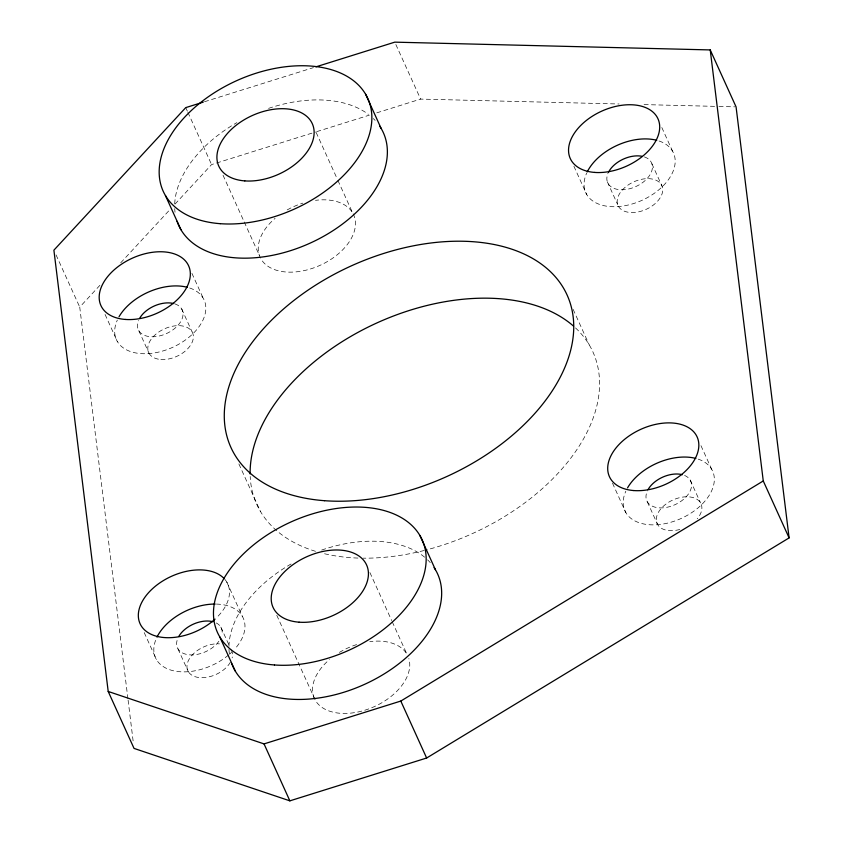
<?xml version="1.0" encoding="UTF-8"?>
<svg xmlns="http://www.w3.org/2000/svg" width="843" height="843" viewBox="0 0 843 843"><rect width="100%" height="100%" fill="white"/><g stroke="black" fill="none" stroke-linecap="round" stroke-linejoin="round"><path stroke-width="0.63" stroke-dasharray="4.21 3.16" d="M127.925 698.794L79.737 307.115L100.222 284.966M120.718 262.816L169.706 209.844M175.059 204.059L211.582 164.575L315.472 132.035M204.522 101.74L313.427 67.63M316.726 131.634L369.297 115.175M376.81 112.825L420.615 99.095L619.089 103.995M644.063 104.606L717.656 106.418M718.974 106.45L734.748 106.84M661.829 127.546L672.514 151.108M651.913 163.805L662.24 186.588A24.068 15.079 -24.4 0 1 632.935 212.541A24.068 15.079 -24.4 0 1 624.695 187.662A24.068 15.079 -24.4 0 1 662.24 186.588M607.339 181.825L617.666 204.607M700.976 445.684L711.661 469.245M573.904 166.25L586.728 194.533M690.217 480.099L700.544 502.881M573.124 309.36L589.278 344.945M647.319 501.817L657.656 524.588M612.513 483.208L625.875 512.67M395.862 44.521L420.615 99.095M316.167 132.499L337.379 179.253M337.917 180.455L352.606 212.826A51.349 32.182 -24.4 0 0 315.493 200.339M223.026 175.218L243.69 220.782M244.238 221.972L259.465 255.545M185.745 107.619L187.357 111.181M187.905 112.372L211.582 164.575M369.919 572.587L391.668 620.543M392.216 621.744L406.906 654.115A51.349 32.182 -24.4 0 0 369.782 641.628M191.93 273.374L203.152 298.116M181.698 308.981L192.035 331.752M238.885 463.945L260.413 511.395M276.778 615.306L315.398 700.428A51.349 32.182 -24.4 0 0 374.123 706.719A51.349 32.182 -24.4 0 0 408.844 658.52M138.81 330.688L149.137 353.47M226.799 582.091L242.289 616.265M105.069 314.439L117.356 341.541M56.059 254.913L79.737 307.115M220.845 627.118L229.549 646.296M177.947 648.825L188.284 671.608M144.216 632.587L156.503 659.679M128.094 700.101L133.394 743.189M644.41 156.924A24.068 15.079 -24.4 0 1 648.752 176.608A24.068 15.079 -24.4 0 1 619.826 189.696A24.068 15.079 -24.4 0 1 607.94 173.437M684.59 475.452A24.068 15.079 -24.4 0 1 687.087 495.758A24.068 15.079 -24.4 0 1 657.719 507.707A24.068 15.079 -24.4 0 1 647.561 490.521M216.261 622.956A24.068 15.079 -24.4 0 1 221.825 635.085M218.885 641.26A24.068 15.079 -24.4 0 1 189.96 654.874A24.068 15.079 -24.4 0 1 177.694 638.657M174.975 303.912A24.068 15.079 -24.4 0 1 179.422 323.564A24.068 15.079 -24.4 0 1 150.539 336.715A24.068 15.079 -24.4 0 1 138.547 320.509M575.537 327.938A184.554 115.639 -24.4 0 1 576.623 449.993A184.554 115.639 -24.4 0 1 425.452 550.163M424.177 550.49A184.554 115.639 -24.4 0 1 363.08 558.171M357.917 558.066A184.554 115.639 -24.4 0 1 322.764 553.324M315.493 551.311A184.554 115.639 -24.4 0 1 250.202 476.495M231.182 649.89A24.068 15.079 -24.4 0 1 232.162 657.867M230.35 662.282A24.068 15.079 -24.4 0 1 200.012 677.635A24.068 15.079 -24.4 0 1 189.117 659.215A24.068 15.079 -24.4 0 1 219.443 643.862M679.806 529.478A24.068 15.079 -24.4 0 1 656.75 516.327A24.068 15.079 -24.4 0 1 688.457 496.822A24.068 15.079 -24.4 0 1 697.245 518.751M659.068 140.992A48.146 30.169 -24.4 0 1 667.688 180.634A48.146 30.169 -24.4 0 1 609.289 206.514A48.146 30.169 -24.4 0 1 586.686 173.068M698.204 459.129A48.146 30.169 -24.4 0 1 706.834 498.771A48.146 30.169 -24.4 0 1 648.436 524.662A48.146 30.169 -24.4 0 1 625.833 491.206M216.409 604.073A48.146 30.169 -24.4 0 1 235.028 648.762M231.509 652.408A48.146 30.169 -24.4 0 1 229.559 654.168M228.548 655.032A48.146 30.169 -24.4 0 1 173.3 670.743A48.146 30.169 -24.4 0 1 156.461 638.214M189.696 288A48.146 30.169 -24.4 0 1 198.326 327.653A48.146 30.169 -24.4 0 1 139.927 353.533A48.146 30.169 -24.4 0 1 117.325 320.077M224.796 579.31A48.146 30.169 -24.4 0 1 216.008 618.235M314.291 698.299A51.349 32.182 -24.4 0 1 329.402 659.616M339.392 652.419A51.349 32.182 -24.4 0 1 357.105 644.431M353.185 213.869A51.349 32.182 -24.4 0 1 322.437 264.207A51.349 32.182 -24.4 0 1 261.098 259.138M260.519 258.095A51.349 32.182 -24.4 0 1 275.113 218.326M287.2 209.907A51.349 32.182 -24.4 0 1 302.806 203.142M229.328 653.525A112.34 70.39 -24.4 0 1 228.959 647.561M228.969 646.328A112.34 70.39 -24.4 0 1 292.321 563.282M321.689 550.058A112.34 70.39 -24.4 0 1 426.684 558.983M427.622 559.868A112.34 70.39 -24.4 0 1 430.278 562.639M175.028 212.236A112.34 70.39 -24.4 0 1 174.722 208.685M174.712 203.816A112.34 70.39 -24.4 0 1 236.872 122.646M268.59 108.368A112.34 70.39 -24.4 0 1 368.38 114.363M373.323 118.578A112.34 70.39 -24.4 0 1 375.124 120.401M160.876 359.497A24.068 15.079 -24.4 0 0 193.3 335.493A24.068 15.079 -24.4 0 0 157.588 332.837A24.068 15.079 -24.4 0 0 160.876 359.497"/><path stroke-width="1.26" d="M203.268 102.14L185.745 107.619L53.899 250.171L108.199 691.46L264.038 743.905L400.804 701.06L763.263 480.953L710.227 49.927L394.787 42.15L315.925 66.85M108.199 691.46L134.037 748.405L289.866 800.85L426.632 758.015L789.101 537.897L736.065 106.871L710.227 49.927M763.263 480.953L789.101 537.897M365.609 94.205L381.11 128.378M419.898 535.495L435.399 569.668M400.804 701.06L426.632 758.015M165.428 195.523L180.929 229.696M219.728 636.813L235.229 670.986M264.038 743.905L289.866 800.85M608.446 172.33A24.068 15.079 -24.4 0 1 642.018 156.292M648.151 489.425A24.068 15.079 -24.4 0 1 682.324 474.693M178.779 636.433A24.068 15.079 -24.4 0 1 212.952 621.712M139.643 318.296A24.068 15.079 -24.4 0 1 173.816 303.575M250.129 473.956A184.554 115.639 -24.4 0 1 376.326 323.196A184.554 115.639 -24.4 0 1 573.567 326.157M587.213 171.951A48.146 30.169 -24.4 0 1 656.739 140.296M627.54 487.886A48.146 30.169 -24.4 0 1 695.875 458.434M156.988 637.108A48.146 30.169 -24.4 0 1 215.176 604.052M119.021 316.757A48.146 30.169 -24.4 0 1 187.367 287.305M215.049 619.12A48.146 30.169 -24.4 0 1 148.073 632.629A48.146 30.169 -24.4 0 1 158.895 583.535A48.146 30.169 -24.4 0 1 224.017 578.446M434.092 567.592A112.34 70.39 -24.4 0 1 367.379 683.041A112.34 70.39 -24.4 0 1 231.836 663.862M379.803 126.302A112.34 70.39 -24.4 0 1 312.131 242.204A112.34 70.39 -24.4 0 1 177.093 221.33M324.523 500.7A184.554 115.639 -24.4 0 0 573.135 316.683A184.554 115.639 -24.4 0 0 299.37 296.283A184.554 115.639 -24.4 0 0 324.523 500.7M125.322 319.444A48.146 30.169 -24.4 0 0 190.181 271.435A48.146 30.169 -24.4 0 0 118.768 266.114A48.146 30.169 -24.4 0 0 125.322 319.444M594.694 172.425A48.146 30.169 -24.4 0 0 659.542 124.416A48.146 30.169 -24.4 0 0 588.129 119.095A48.146 30.169 -24.4 0 0 594.694 172.425M633.841 490.563A48.146 30.169 -24.4 0 0 698.689 442.564A48.146 30.169 -24.4 0 0 627.276 437.243A48.146 30.169 -24.4 0 0 633.841 490.563M274.481 664.969A112.34 70.39 -24.4 0 0 425.799 552.955A112.34 70.39 -24.4 0 0 259.17 540.542A112.34 70.39 -24.4 0 0 274.481 664.969M299.086 622.187A51.349 32.182 -24.4 0 0 368.265 570.974A51.349 32.182 -24.4 0 0 292.089 565.305A51.349 32.182 -24.4 0 0 299.086 622.187M220.181 223.68A112.34 70.39 -24.4 0 0 371.5 111.666A112.34 70.39 -24.4 0 0 204.87 99.253A112.34 70.39 -24.4 0 0 220.181 223.68M244.797 180.897A51.349 32.182 -24.4 0 0 313.965 129.696A51.349 32.182 -24.4 0 0 237.789 124.016A51.349 32.182 -24.4 0 0 244.797 180.897"/></g></svg>
